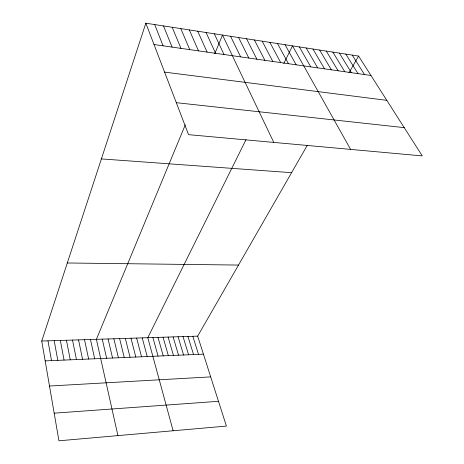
<?xml version="1.0" encoding="UTF-8"?>
<svg xmlns="http://www.w3.org/2000/svg" width="464" height="464" viewBox="0 0 464 464"><rect width="100%" height="100%" fill="white"/><g stroke="black" fill="none" stroke-linecap="round" stroke-linejoin="round"><path stroke-width="0.7" d="M307.359 145.226L197.676 336.133L226.403 426.08L58.94 440.8L41.743 341.04L145.841 23.2L358.579 56.08L422.257 155.916L188.558 134.659L145.841 23.2M185.281 124.857L96.384 339.323L117.926 435.615M214.78 53.691L222.505 35.049L273.772 142.413M246.019 139.641L147.79 337.705L173.124 430.76M283.777 63.51L292.523 45.872L350.61 149.396M348.98 72.79L358.579 56.08M54.178 413.169L218.492 401.308M49.497 386.031L210.691 376.878M45.165 360.893L203.429 354.148M41.743 341.04L197.676 336.133M67.309 262.978L238.508 265.066M101.39 158.914L291.589 172.678M176.303 102.683L404.225 127.646M164.587 72.117L386.819 100.352M154.013 44.527L370.945 75.47M352.228 55.1L364.495 74.547M345.825 54.108L357.982 73.619M339.364 53.111L351.416 72.686M332.85 52.101L344.787 71.74M326.273 51.086L338.105 70.783M319.644 50.066L331.354 69.82M312.951 49.027L324.551 68.852M306.205 47.983L317.678 67.872M299.396 46.934L310.747 66.886M285.047 44.718L296.136 64.798M277.495 43.546L288.446 63.701M269.868 42.369L280.674 62.594M262.172 41.18L272.826 61.474M254.394 39.979L264.898 60.343M246.541 38.767L256.888 59.201M238.606 37.538L248.803 58.046M230.596 36.302L240.625 56.881M214.333 33.785L224.025 54.514M206.074 32.509L215.592 53.308M197.734 31.221L207.072 52.096M189.306 29.916L198.464 50.866M180.792 28.6L189.764 49.625M172.19 27.272L180.966 48.372M163.496 25.932L172.08 47.102M154.715 24.575L163.096 45.82M192.821 336.284L198.511 354.363M187.937 336.441L193.558 354.571M183.025 336.591L188.581 354.78M178.077 336.748L183.57 354.995M173.107 336.905L178.53 355.209M168.107 337.061L173.455 355.43M163.073 337.224L168.351 355.644M158.009 337.38L163.218 355.865M152.917 337.543L158.05 356.085M142.228 337.879L147.216 356.543M136.631 338.053L141.532 356.787M130.993 338.233L135.813 357.031M125.321 338.413L130.059 357.28M119.613 338.592L124.259 357.524M113.86 338.772L118.424 357.773M108.077 338.952L112.549 358.022M102.248 339.138L106.633 358.278M90.474 339.509L94.679 358.788M84.529 339.694L88.641 359.043M78.544 339.88L82.563 359.304M72.512 340.071L76.438 359.565M66.445 340.263L70.273 359.826M60.332 340.454L64.061 360.093M54.178 340.651L57.809 360.36M47.983 340.843L51.51 360.627"/></g></svg>
